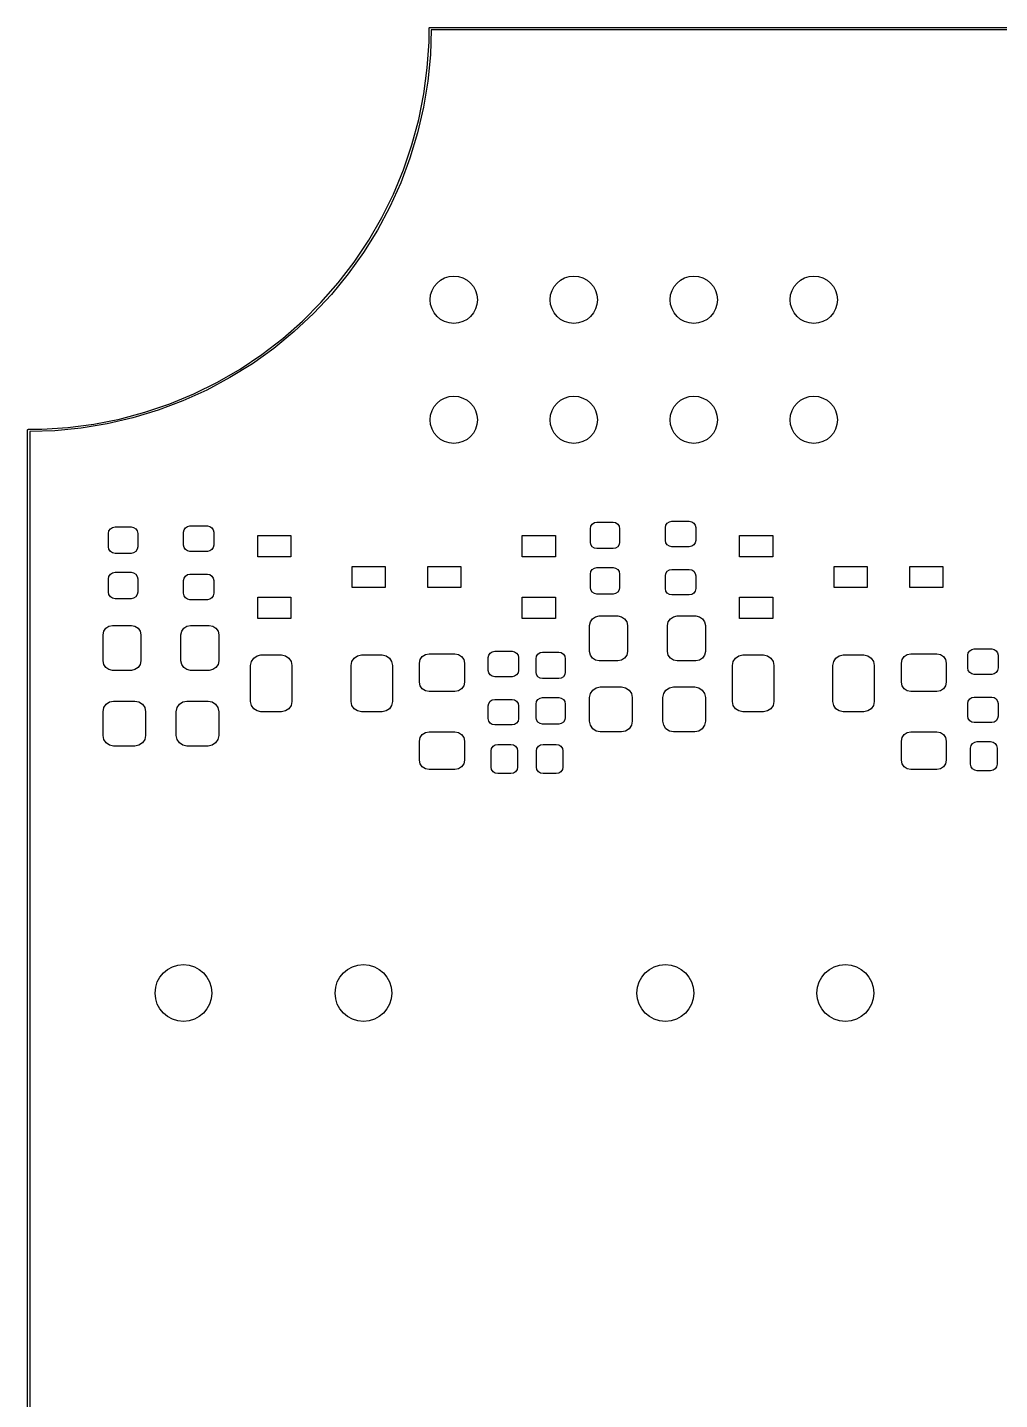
# Model space of a CAD drawing. Extents: x 89 to 178, y -115 to -57.
# Drawn here: x 88.97 to 109.55, y -86 to -56.97 of the extents above; entities that cross this region are included whole.
import ezdxf

# ---------------------------------------------------------------- set-up
doc = ezdxf.new("R2010")
doc.units = 0
doc.layers.add('BLACK', color=7, linetype='CONTINUOUS')

msp = doc.modelspace()

# ---------------------------------------------------------------- linework, layer by layer
at = {"layer": 'BLACK', "linetype": 'CONTINUOUS'}
for p, q in [((97.475, -57), (97.476903, -56.994143)), ((97.475, -57.277443), (97.475, -57)), ((97.476903, -56.990433), (97.478689, -56.988646)), ((97.476903, -56.994143), (97.476903, -56.990433)), ((97.478689, -56.988646), (97.479775, -56.985305)), ((97.479775, -56.985305), (97.488023, -56.979312)), ((97.488023, -56.979312), (97.490433, -56.976903)), ((97.490433, -56.976903), (97.491682, -56.976654)), ((97.491682, -56.976654), (97.492275, -56.976224)), ((97.492275, -56.976224), (97.493847, -56.976224)), ((97.493847, -56.976224), (97.5, -56.975)), ((97.5, -56.975), (169.5, -56.975)), ((97.524182, -57.025), (97.506747, -57.557562)), ((169.47582, -57.025), (97.524182, -57.025)), ((97.438709, -57.83114), (97.475, -57.277443)), ((97.506747, -57.557562), (97.452067, -58.112736)), ((97.366282, -58.381279), (97.438709, -57.83114)), ((97.452067, -58.112736), (97.361195, -58.663145)), ((97.258029, -58.925502), (97.366282, -58.381279)), ((97.361195, -58.663145), (97.234518, -59.206432)), ((97.234518, -59.206432), (97.072579, -59.740271)), ((97.114414, -59.461481), (97.258029, -58.925502)), ((96.936052, -59.986918), (97.114414, -59.461481)), ((97.072579, -59.740271), (96.876073, -60.262376)), ((96.723706, -60.499566), (96.936052, -59.986918)), ((96.876073, -60.262376), (96.64584, -60.770511)), ((96.478287, -60.997227), (96.723706, -60.499566)), ((96.64584, -60.770511), (96.382867, -61.2625)), ((96.200844, -61.477772), (96.478287, -60.997227)), ((95.892566, -61.939143), (96.200844, -61.477772)), ((96.382867, -61.2625), (96.088278, -61.736236)), ((96.088278, -61.736236), (95.763337, -62.189691)), ((95.554773, -62.379363), (95.892566, -61.939143)), ((95.188912, -62.796548), (95.554773, -62.379363)), ((95.763337, -62.189691), (95.409434, -62.620923)), ((95.409434, -62.620923), (95.028085, -63.028085)), ((94.796548, -63.188912), (95.188912, -62.796548)), ((94.379363, -63.554773), (94.796548, -63.188912)), ((95.028085, -63.028085), (94.620923, -63.409434)), ((93.939143, -63.892566), (94.379363, -63.554773)), ((94.620923, -63.409434), (94.189691, -63.763337)), ((94.189691, -63.763337), (93.736236, -64.088278)), ((93.736236, -64.088278), (93.2625, -64.382867)), ((93.477772, -64.200844), (93.939143, -63.892566)), ((93.2625, -64.382867), (92.770511, -64.64584)), ((92.997227, -64.478287), (93.477772, -64.200844)), ((91.986918, -64.936052), (92.499566, -64.723706)), ((92.770511, -64.64584), (92.262376, -64.876073)), ((92.499566, -64.723706), (92.997227, -64.478287)), ((91.461481, -65.114414), (91.986918, -64.936052)), ((92.262376, -64.876073), (91.740271, -65.072579)), ((90.381279, -65.366282), (90.925502, -65.258029)), ((91.206432, -65.234518), (90.663145, -65.361195)), ((90.925502, -65.258029), (91.461481, -65.114414)), ((91.740271, -65.072579), (91.206432, -65.234518)), ((88.975, -65.5), (88.976224, -65.493846)), ((88.975, -106.5), (88.975, -65.5)), ((88.976224, -65.492275), (88.976654, -65.491682)), ((88.976224, -65.493846), (88.976224, -65.492275)), ((88.976654, -65.491682), (88.976903, -65.490433)), ((88.976903, -65.490433), (88.979312, -65.488023)), ((88.979312, -65.488023), (88.985305, -65.479775)), ((88.985305, -65.479775), (88.988646, -65.478689)), ((88.988646, -65.478689), (88.990433, -65.476903)), ((88.990433, -65.476903), (88.994144, -65.476903)), ((88.994144, -65.476903), (89, -65.475)), ((89, -65.475), (89.277443, -65.475)), ((89.557562, -65.506747), (89.025, -65.524181)), ((89.025, -65.524181), (89.025, -106.475818)), ((89.277443, -65.475), (89.83114, -65.438709)), ((90.112736, -65.452067), (89.557562, -65.506747)), ((89.83114, -65.438709), (90.381279, -65.366282)), ((90.663145, -65.361195), (90.112736, -65.452067)), ((90.69, -67.68), (90.700657, -67.626424)), ((90.700657, -67.626424), (90.731005, -67.581005)), ((90.731005, -67.581005), (90.776424, -67.550657)), ((90.776424, -67.550657), (90.83, -67.54)), ((90.83, -67.54), (91.17, -67.54)), ((91.17, -67.54), (91.223576, -67.550657)), ((91.223576, -67.550657), (91.268995, -67.581005)), ((91.268995, -67.581005), (91.299343, -67.626424)), ((91.299343, -67.626424), (91.31, -67.68)), ((92.28, -67.655), (92.290276, -67.603338)), ((92.290276, -67.603338), (92.319541, -67.559541)), ((92.319541, -67.559541), (92.363338, -67.530276)), ((92.363338, -67.530276), (92.415, -67.52)), ((92.415, -67.52), (92.785, -67.52)), ((92.785, -67.52), (92.836662, -67.530276)), ((92.836662, -67.530276), (92.880459, -67.559541)), ((92.880459, -67.559541), (92.909724, -67.603338)), ((92.909724, -67.603338), (92.92, -67.655)), ((100.89, -67.58), (100.900657, -67.526424)), ((100.89, -67.86), (100.89, -67.58)), ((100.900657, -67.526424), (100.931005, -67.481005)), ((100.931005, -67.481005), (100.976424, -67.450657)), ((100.976424, -67.450657), (101.03, -67.44)), ((101.03, -67.44), (101.37, -67.44)), ((101.37, -67.44), (101.423576, -67.450657)), ((101.423576, -67.450657), (101.468995, -67.481005)), ((101.468995, -67.481005), (101.499343, -67.526424)), ((101.499343, -67.526424), (101.51, -67.58)), ((101.51, -67.58), (101.51, -67.86)), ((102.48, -67.555), (102.490276, -67.503338)), ((102.48, -67.825), (102.48, -67.555)), ((102.490276, -67.503338), (102.519541, -67.459541)), ((102.519541, -67.459541), (102.563338, -67.430276)), ((102.563338, -67.430276), (102.615, -67.42)), ((102.615, -67.42), (102.985, -67.42)), ((102.985, -67.42), (103.036662, -67.430276)), ((103.036662, -67.430276), (103.080459, -67.459541)), ((103.080459, -67.459541), (103.109724, -67.503338)), ((103.109724, -67.503338), (103.12, -67.555)), ((103.12, -67.555), (103.12, -67.825)), ((90.69, -67.96), (90.69, -67.68)), ((91.31, -67.68), (91.31, -67.96)), ((92.28, -67.925), (92.28, -67.655)), ((92.92, -67.655), (92.92, -67.925)), ((93.85, -68.175), (93.85, -67.725)), ((93.85, -67.725), (94.55, -67.725)), ((94.55, -67.725), (94.55, -68.175)), ((99.45, -68.175), (99.45, -67.725)), ((99.45, -67.725), (100.15, -67.725)), ((100.15, -67.725), (100.15, -68.175)), ((100.900657, -67.913576), (100.89, -67.86)), ((100.931005, -67.958995), (100.900657, -67.913576)), ((101.499343, -67.913576), (101.468995, -67.958995)), ((101.51, -67.86), (101.499343, -67.913576)), ((102.490276, -67.876662), (102.48, -67.825)), ((102.519541, -67.920459), (102.490276, -67.876662)), ((103.109724, -67.876662), (103.080459, -67.920459)), ((103.12, -67.825), (103.109724, -67.876662)), ((104.05, -68.175), (104.05, -67.725)), ((104.05, -67.725), (104.75, -67.725)), ((104.75, -67.725), (104.75, -68.175)), ((90.700657, -68.013576), (90.69, -67.96)), ((90.731005, -68.058995), (90.700657, -68.013576)), ((90.776424, -68.089343), (90.731005, -68.058995)), ((90.83, -68.1), (90.776424, -68.089343)), ((91.17, -68.1), (90.83, -68.1)), ((91.223576, -68.089343), (91.17, -68.1)), ((91.268995, -68.058995), (91.223576, -68.089343)), ((91.299343, -68.013576), (91.268995, -68.058995)), ((91.31, -67.96), (91.299343, -68.013576)), ((92.290276, -67.976662), (92.28, -67.925)), ((92.319541, -68.020459), (92.290276, -67.976662)), ((92.363338, -68.049724), (92.319541, -68.020459)), ((92.415, -68.06), (92.363338, -68.049724)), ((92.785, -68.06), (92.415, -68.06)), ((92.836662, -68.049724), (92.785, -68.06)), ((92.880459, -68.020459), (92.836662, -68.049724)), ((92.909724, -67.976662), (92.880459, -68.020459)), ((92.92, -67.925), (92.909724, -67.976662)), ((94.55, -68.175), (93.85, -68.175)), ((100.15, -68.175), (99.45, -68.175)), ((100.976424, -67.989343), (100.931005, -67.958995)), ((101.03, -68), (100.976424, -67.989343)), ((101.37, -68), (101.03, -68)), ((101.423576, -67.989343), (101.37, -68)), ((101.468995, -67.958995), (101.423576, -67.989343)), ((102.563338, -67.949724), (102.519541, -67.920459)), ((102.615, -67.96), (102.563338, -67.949724)), ((102.985, -67.96), (102.615, -67.96)), ((103.036662, -67.949724), (102.985, -67.96)), ((103.080459, -67.920459), (103.036662, -67.949724)), ((104.75, -68.175), (104.05, -68.175)), ((95.85, -68.825), (95.85, -68.375)), ((95.85, -68.375), (96.55, -68.375)), ((96.55, -68.375), (96.55, -68.825)), ((97.45, -68.825), (97.45, -68.375)), ((97.45, -68.375), (98.15, -68.375)), ((98.15, -68.375), (98.15, -68.825)), ((100.89, -68.54), (100.900657, -68.486424)), ((100.900657, -68.486424), (100.931005, -68.441005)), ((100.931005, -68.441005), (100.976424, -68.410657)), ((100.976424, -68.410657), (101.03, -68.4)), ((101.03, -68.4), (101.37, -68.4)), ((101.37, -68.4), (101.423576, -68.410657)), ((101.423576, -68.410657), (101.468995, -68.441005)), ((101.468995, -68.441005), (101.499343, -68.486424)), ((101.499343, -68.486424), (101.51, -68.54)), ((102.490276, -68.523338), (102.519541, -68.479541)), ((102.519541, -68.479541), (102.563338, -68.450276)), ((102.563338, -68.450276), (102.615, -68.44)), ((102.615, -68.44), (102.985, -68.44)), ((102.985, -68.44), (103.036662, -68.450276)), ((103.036662, -68.450276), (103.080459, -68.479541)), ((103.080459, -68.479541), (103.109724, -68.523338)), ((106.05, -68.825), (106.05, -68.375)), ((106.05, -68.375), (106.75, -68.375)), ((106.75, -68.375), (106.75, -68.825)), ((107.65, -68.825), (107.65, -68.375)), ((107.65, -68.375), (108.35, -68.375)), ((108.35, -68.375), (108.35, -68.825)), ((90.69, -68.64), (90.700657, -68.586424)), ((90.69, -68.92), (90.69, -68.64)), ((90.700657, -68.586424), (90.731005, -68.541005)), ((90.731005, -68.541005), (90.776424, -68.510657)), ((90.776424, -68.510657), (90.83, -68.5)), ((90.83, -68.5), (91.17, -68.5)), ((91.17, -68.5), (91.223576, -68.510657)), ((91.223576, -68.510657), (91.268995, -68.541005)), ((91.268995, -68.541005), (91.299343, -68.586424)), ((91.299343, -68.586424), (91.31, -68.64)), ((91.31, -68.64), (91.31, -68.92)), ((92.28, -68.675), (92.290276, -68.623338)), ((92.28, -68.945), (92.28, -68.675)), ((92.290276, -68.623338), (92.319541, -68.579541)), ((92.319541, -68.579541), (92.363338, -68.550276)), ((92.363338, -68.550276), (92.415, -68.54)), ((92.415, -68.54), (92.785, -68.54)), ((92.785, -68.54), (92.836662, -68.550276)), ((92.836662, -68.550276), (92.880459, -68.579541)), ((92.880459, -68.579541), (92.909724, -68.623338)), ((92.909724, -68.623338), (92.92, -68.675)), ((92.92, -68.675), (92.92, -68.945)), ((100.89, -68.82), (100.89, -68.54)), ((101.51, -68.54), (101.51, -68.82)), ((102.48, -68.575), (102.490276, -68.523338)), ((102.48, -68.845), (102.48, -68.575)), ((103.109724, -68.523338), (103.12, -68.575)), ((103.12, -68.575), (103.12, -68.845)), ((90.700657, -68.973576), (90.69, -68.92)), ((90.731005, -69.018995), (90.700657, -68.973576)), ((90.776424, -69.049343), (90.731005, -69.018995)), ((90.83, -69.06), (90.776424, -69.049343)), ((91.17, -69.06), (90.83, -69.06)), ((91.223576, -69.049343), (91.17, -69.06)), ((91.268995, -69.018995), (91.223576, -69.049343)), ((91.299343, -68.973576), (91.268995, -69.018995)), ((91.31, -68.92), (91.299343, -68.973576)), ((92.290276, -68.996662), (92.28, -68.945)), ((92.319541, -69.040459), (92.290276, -68.996662)), ((92.363338, -69.069724), (92.319541, -69.040459)), ((92.415, -69.08), (92.363338, -69.069724)), ((92.836662, -69.069724), (92.785, -69.08)), ((92.880459, -69.040459), (92.836662, -69.069724)), ((92.909724, -68.996662), (92.880459, -69.040459)), ((92.92, -68.945), (92.909724, -68.996662)), ((93.85, -69.475), (93.85, -69.025)), ((93.85, -69.025), (94.55, -69.025)), ((94.55, -69.025), (94.55, -69.475)), ((96.55, -68.825), (95.85, -68.825)), ((98.15, -68.825), (97.45, -68.825)), ((99.45, -69.475), (99.45, -69.025)), ((99.45, -69.025), (100.15, -69.025)), ((100.15, -69.025), (100.15, -69.475)), ((100.900657, -68.873576), (100.89, -68.82)), ((100.931005, -68.918995), (100.900657, -68.873576)), ((100.976424, -68.949343), (100.931005, -68.918995)), ((101.03, -68.96), (100.976424, -68.949343)), ((101.37, -68.96), (101.03, -68.96)), ((101.423576, -68.949343), (101.37, -68.96)), ((101.468995, -68.918995), (101.423576, -68.949343)), ((101.499343, -68.873576), (101.468995, -68.918995)), ((101.51, -68.82), (101.499343, -68.873576)), ((102.490276, -68.896662), (102.48, -68.845)), ((102.519541, -68.940459), (102.490276, -68.896662)), ((102.563338, -68.969724), (102.519541, -68.940459)), ((102.615, -68.98), (102.563338, -68.969724)), ((102.985, -68.98), (102.615, -68.98)), ((103.036662, -68.969724), (102.985, -68.98)), ((103.080459, -68.940459), (103.036662, -68.969724)), ((103.109724, -68.896662), (103.080459, -68.940459)), ((103.12, -68.845), (103.109724, -68.896662)), ((104.05, -69.475), (104.05, -69.025)), ((104.05, -69.025), (104.75, -69.025)), ((104.75, -69.025), (104.75, -69.475)), ((106.75, -68.825), (106.05, -68.825)), ((108.35, -68.825), (107.65, -68.825)), ((92.785, -69.08), (92.415, -69.08)), ((90.633579, -69.683579), (90.698463, -69.640224)), ((90.698463, -69.640224), (90.775, -69.625)), ((90.775, -69.625), (91.175, -69.625)), ((91.175, -69.625), (91.251537, -69.640224)), ((91.251537, -69.640224), (91.316421, -69.683579)), ((92.283579, -69.683579), (92.348463, -69.640224)), ((92.348463, -69.640224), (92.425, -69.625)), ((92.425, -69.625), (92.825, -69.625)), ((92.825, -69.625), (92.901537, -69.640224)), ((92.901537, -69.640224), (92.966421, -69.683579)), ((94.55, -69.475), (93.85, -69.475)), ((100.15, -69.475), (99.45, -69.475)), ((100.875, -69.625), (100.890224, -69.548463)), ((100.875, -70.175), (100.875, -69.625)), ((100.890224, -69.548463), (100.933579, -69.483579)), ((100.933579, -69.483579), (100.998463, -69.440224)), ((100.998463, -69.440224), (101.075, -69.425)), ((101.075, -69.425), (101.475, -69.425)), ((101.475, -69.425), (101.551537, -69.440224)), ((101.551537, -69.440224), (101.616421, -69.483579)), ((101.616421, -69.483579), (101.659776, -69.548463)), ((101.659776, -69.548463), (101.675, -69.625)), ((101.675, -69.625), (101.675, -70.175)), ((102.525, -69.625), (102.540224, -69.548463)), ((102.525, -70.175), (102.525, -69.625)), ((102.540224, -69.548463), (102.583579, -69.483579)), ((102.583579, -69.483579), (102.648463, -69.440224)), ((102.648463, -69.440224), (102.725, -69.425)), ((102.725, -69.425), (103.125, -69.425)), ((103.125, -69.425), (103.201537, -69.440224)), ((103.201537, -69.440224), (103.266421, -69.483579)), ((103.266421, -69.483579), (103.309776, -69.548463)), ((103.309776, -69.548463), (103.325, -69.625)), ((103.325, -69.625), (103.325, -70.175)), ((104.75, -69.475), (104.05, -69.475)), ((90.575, -69.825), (90.590224, -69.748463)), ((90.575, -70.375), (90.575, -69.825)), ((90.590224, -69.748463), (90.633579, -69.683579)), ((91.316421, -69.683579), (91.359776, -69.748463)), ((91.359776, -69.748463), (91.375, -69.825)), ((91.375, -69.825), (91.375, -70.375)), ((92.225, -69.825), (92.240224, -69.748463)), ((92.225, -70.375), (92.225, -69.825)), ((92.240224, -69.748463), (92.283579, -69.683579)), ((92.966421, -69.683579), (93.009776, -69.748463)), ((93.009776, -69.748463), (93.025, -69.825)), ((93.025, -69.825), (93.025, -70.375)), ((97.333579, -70.283579), (97.398463, -70.240224)), ((97.398463, -70.240224), (97.475, -70.225)), ((97.475, -70.225), (98.025, -70.225)), ((98.025, -70.225), (98.101537, -70.240224)), ((98.101537, -70.240224), (98.166421, -70.283579)), ((98.740276, -70.253338), (98.769541, -70.209541)), ((98.769541, -70.209541), (98.813338, -70.180276)), ((98.813338, -70.180276), (98.865, -70.17)), ((98.865, -70.17), (99.235, -70.17)), ((99.235, -70.17), (99.286662, -70.180276)), ((99.286662, -70.180276), (99.330459, -70.209541)), ((99.330459, -70.209541), (99.359724, -70.253338)), ((99.750657, -70.276424), (99.781005, -70.231005)), ((99.781005, -70.231005), (99.826424, -70.200657)), ((99.826424, -70.200657), (99.88, -70.19)), ((99.88, -70.19), (100.22, -70.19)), ((100.22, -70.19), (100.273576, -70.200657)), ((100.273576, -70.200657), (100.318995, -70.231005)), ((100.318995, -70.231005), (100.349343, -70.276424)), ((100.890224, -70.251537), (100.875, -70.175)), ((101.675, -70.175), (101.659776, -70.251537)), ((102.540224, -70.251537), (102.525, -70.175)), ((103.325, -70.175), (103.309776, -70.251537)), ((107.533579, -70.283579), (107.598463, -70.240224)), ((107.598463, -70.240224), (107.675, -70.225)), ((107.675, -70.225), (108.225, -70.225)), ((108.225, -70.225), (108.301537, -70.240224)), ((108.301537, -70.240224), (108.366421, -70.283579)), ((108.88, -70.255), (108.890276, -70.203338)), ((108.890276, -70.203338), (108.919541, -70.159541)), ((108.919541, -70.159541), (108.963338, -70.130276)), ((108.963338, -70.130276), (109.015, -70.12)), ((109.015, -70.12), (109.385, -70.12)), ((109.385, -70.12), (109.436662, -70.130276)), ((109.436662, -70.130276), (109.480459, -70.159541)), ((109.480459, -70.159541), (109.509724, -70.203338)), ((109.509724, -70.203338), (109.52, -70.255)), ((90.590224, -70.451537), (90.575, -70.375)), ((90.633579, -70.516421), (90.590224, -70.451537)), ((90.698463, -70.559776), (90.633579, -70.516421)), ((91.316421, -70.516421), (91.251537, -70.559776)), ((91.359776, -70.451537), (91.316421, -70.516421)), ((91.375, -70.375), (91.359776, -70.451537)), ((92.240224, -70.451537), (92.225, -70.375)), ((92.283579, -70.516421), (92.240224, -70.451537)), ((92.348463, -70.559776), (92.283579, -70.516421)), ((92.966421, -70.516421), (92.901537, -70.559776)), ((93.009776, -70.451537), (92.966421, -70.516421)), ((93.025, -70.375), (93.009776, -70.451537)), ((93.7, -70.46875), (93.716651, -70.385038)), ((93.7, -71.23125), (93.7, -70.46875)), ((93.716651, -70.385038), (93.76407, -70.31407)), ((93.76407, -70.31407), (93.835038, -70.266651)), ((93.835038, -70.266651), (93.91875, -70.25)), ((93.91875, -70.25), (94.35625, -70.25)), ((94.35625, -70.25), (94.439962, -70.266651)), ((94.439962, -70.266651), (94.51093, -70.31407)), ((94.51093, -70.31407), (94.558349, -70.385038)), ((94.558349, -70.385038), (94.575, -70.46875)), ((94.575, -70.46875), (94.575, -71.23125)), ((95.825, -70.46875), (95.841651, -70.385038)), ((95.825, -71.23125), (95.825, -70.46875)), ((95.841651, -70.385038), (95.88907, -70.31407)), ((95.88907, -70.31407), (95.960038, -70.266651)), ((95.960038, -70.266651), (96.04375, -70.25)), ((96.04375, -70.25), (96.48125, -70.25)), ((96.48125, -70.25), (96.564962, -70.266651)), ((96.564962, -70.266651), (96.63593, -70.31407)), ((96.63593, -70.31407), (96.683349, -70.385038)), ((96.683349, -70.385038), (96.7, -70.46875)), ((96.7, -70.46875), (96.7, -71.23125)), ((97.275, -70.425), (97.290224, -70.348463)), ((97.275, -70.825), (97.275, -70.425)), ((97.290224, -70.348463), (97.333579, -70.283579)), ((98.166421, -70.283579), (98.209776, -70.348463)), ((98.209776, -70.348463), (98.225, -70.425)), ((98.225, -70.425), (98.225, -70.825)), ((98.73, -70.305), (98.740276, -70.253338)), ((98.73, -70.575), (98.73, -70.305)), ((99.359724, -70.253338), (99.37, -70.305)), ((99.37, -70.305), (99.37, -70.575)), ((99.74, -70.33), (99.750657, -70.276424)), ((99.74, -70.61), (99.74, -70.33)), ((100.349343, -70.276424), (100.36, -70.33)), ((100.36, -70.33), (100.36, -70.61)), ((100.933579, -70.316421), (100.890224, -70.251537)), ((100.998463, -70.359776), (100.933579, -70.316421)), ((101.075, -70.375), (100.998463, -70.359776)), ((101.475, -70.375), (101.075, -70.375)), ((101.551537, -70.359776), (101.475, -70.375)), ((101.616421, -70.316421), (101.551537, -70.359776)), ((101.659776, -70.251537), (101.616421, -70.316421)), ((102.583579, -70.316421), (102.540224, -70.251537)), ((102.648463, -70.359776), (102.583579, -70.316421)), ((102.725, -70.375), (102.648463, -70.359776)), ((103.125, -70.375), (102.725, -70.375)), ((103.201537, -70.359776), (103.125, -70.375)), ((103.266421, -70.316421), (103.201537, -70.359776)), ((103.309776, -70.251537), (103.266421, -70.316421)), ((103.9, -70.46875), (103.916651, -70.385038)), ((103.9, -71.23125), (103.9, -70.46875)), ((103.916651, -70.385038), (103.96407, -70.31407)), ((103.96407, -70.31407), (104.035038, -70.266651)), ((104.035038, -70.266651), (104.11875, -70.25)), ((104.11875, -70.25), (104.55625, -70.25)), ((104.55625, -70.25), (104.639962, -70.266651)), ((104.639962, -70.266651), (104.71093, -70.31407)), ((104.71093, -70.31407), (104.758349, -70.385038)), ((104.758349, -70.385038), (104.775, -70.46875)), ((104.775, -70.46875), (104.775, -71.23125)), ((106.025, -70.46875), (106.041651, -70.385038)), ((106.025, -71.23125), (106.025, -70.46875)), ((106.041651, -70.385038), (106.08907, -70.31407)), ((106.08907, -70.31407), (106.160038, -70.266651)), ((106.160038, -70.266651), (106.24375, -70.25)), ((106.24375, -70.25), (106.68125, -70.25)), ((106.68125, -70.25), (106.764962, -70.266651)), ((106.764962, -70.266651), (106.83593, -70.31407)), ((106.83593, -70.31407), (106.883349, -70.385038)), ((106.883349, -70.385038), (106.9, -70.46875)), ((106.9, -70.46875), (106.9, -71.23125)), ((107.475, -70.425), (107.490224, -70.348463)), ((107.475, -70.825), (107.475, -70.425)), ((107.490224, -70.348463), (107.533579, -70.283579)), ((108.366421, -70.283579), (108.409776, -70.348463)), ((108.409776, -70.348463), (108.425, -70.425)), ((108.425, -70.425), (108.425, -70.825)), ((108.88, -70.525), (108.88, -70.255)), ((108.890276, -70.576662), (108.88, -70.525)), ((109.52, -70.525), (109.509724, -70.576662)), ((109.52, -70.255), (109.52, -70.525)), ((90.775, -70.575), (90.698463, -70.559776)), ((91.175, -70.575), (90.775, -70.575)), ((91.251537, -70.559776), (91.175, -70.575)), ((92.425, -70.575), (92.348463, -70.559776)), ((92.825, -70.575), (92.425, -70.575)), ((92.901537, -70.559776), (92.825, -70.575)), ((98.740276, -70.626662), (98.73, -70.575)), ((98.769541, -70.670459), (98.740276, -70.626662)), ((98.813338, -70.699724), (98.769541, -70.670459)), ((98.865, -70.71), (98.813338, -70.699724)), ((99.235, -70.71), (98.865, -70.71)), ((99.286662, -70.699724), (99.235, -70.71)), ((99.330459, -70.670459), (99.286662, -70.699724)), ((99.359724, -70.626662), (99.330459, -70.670459)), ((99.37, -70.575), (99.359724, -70.626662)), ((99.750657, -70.663576), (99.74, -70.61)), ((99.781005, -70.708995), (99.750657, -70.663576)), ((99.826424, -70.739343), (99.781005, -70.708995)), ((99.88, -70.75), (99.826424, -70.739343)), ((100.22, -70.75), (99.88, -70.75)), ((100.273576, -70.739343), (100.22, -70.75)), ((100.318995, -70.708995), (100.273576, -70.739343)), ((100.349343, -70.663576), (100.318995, -70.708995)), ((100.36, -70.61), (100.349343, -70.663576)), ((108.919541, -70.620459), (108.890276, -70.576662)), ((108.963338, -70.649724), (108.919541, -70.620459)), ((109.015, -70.66), (108.963338, -70.649724)), ((109.385, -70.66), (109.015, -70.66)), ((109.436662, -70.649724), (109.385, -70.66)), ((109.480459, -70.620459), (109.436662, -70.649724)), ((109.509724, -70.576662), (109.480459, -70.620459)), ((97.290224, -70.901537), (97.275, -70.825)), ((97.333579, -70.966421), (97.290224, -70.901537)), ((97.398463, -71.009776), (97.333579, -70.966421)), ((97.475, -71.025), (97.398463, -71.009776)), ((98.025, -71.025), (97.475, -71.025)), ((98.101537, -71.009776), (98.025, -71.025)), ((98.166421, -70.966421), (98.101537, -71.009776)), ((98.209776, -70.901537), (98.166421, -70.966421)), ((98.225, -70.825), (98.209776, -70.901537)), ((100.875, -71.15), (100.892127, -71.063896)), ((100.892127, -71.063896), (100.940901, -70.990901)), ((100.940901, -70.990901), (101.013896, -70.942127)), ((101.013896, -70.942127), (101.1, -70.925)), ((101.1, -70.925), (101.55, -70.925)), ((101.55, -70.925), (101.636104, -70.942127)), ((101.636104, -70.942127), (101.709099, -70.990901)), ((101.709099, -70.990901), (101.757873, -71.063896)), ((101.757873, -71.063896), (101.775, -71.15)), ((102.425, -71.15), (102.442127, -71.063896)), ((102.442127, -71.063896), (102.490901, -70.990901)), ((102.490901, -70.990901), (102.563896, -70.942127)), ((102.563896, -70.942127), (102.65, -70.925)), ((102.65, -70.925), (103.1, -70.925)), ((103.1, -70.925), (103.186104, -70.942127)), ((103.186104, -70.942127), (103.259099, -70.990901)), ((103.259099, -70.990901), (103.307873, -71.063896)), ((103.307873, -71.063896), (103.325, -71.15)), ((107.490224, -70.901537), (107.475, -70.825)), ((107.533579, -70.966421), (107.490224, -70.901537)), ((107.598463, -71.009776), (107.533579, -70.966421)), ((107.675, -71.025), (107.598463, -71.009776)), ((108.225, -71.025), (107.675, -71.025)), ((108.301537, -71.009776), (108.225, -71.025)), ((108.366421, -70.966421), (108.301537, -71.009776)), ((108.409776, -70.901537), (108.366421, -70.966421)), ((108.425, -70.825), (108.409776, -70.901537)), ((90.575, -71.45), (90.592127, -71.363896)), ((90.592127, -71.363896), (90.640901, -71.290901)), ((90.640901, -71.290901), (90.713896, -71.242127)), ((90.713896, -71.242127), (90.8, -71.225)), ((90.8, -71.225), (91.25, -71.225)), ((91.25, -71.225), (91.336104, -71.242127)), ((91.336104, -71.242127), (91.409099, -71.290901)), ((91.409099, -71.290901), (91.457873, -71.363896)), ((91.457873, -71.363896), (91.475, -71.45)), ((92.125, -71.45), (92.142127, -71.363896)), ((92.142127, -71.363896), (92.190901, -71.290901)), ((92.190901, -71.290901), (92.263896, -71.242127)), ((92.263896, -71.242127), (92.35, -71.225)), ((92.35, -71.225), (92.8, -71.225)), ((92.8, -71.225), (92.886104, -71.242127)), ((92.886104, -71.242127), (92.959099, -71.290901)), ((92.959099, -71.290901), (93.007873, -71.363896)), ((93.007873, -71.363896), (93.025, -71.45)), ((93.716651, -71.314962), (93.7, -71.23125)), ((93.76407, -71.38593), (93.716651, -71.314962)), ((93.835038, -71.433349), (93.76407, -71.38593)), ((94.51093, -71.38593), (94.439962, -71.433349)), ((94.558349, -71.314962), (94.51093, -71.38593)), ((94.575, -71.23125), (94.558349, -71.314962)), ((95.841651, -71.314962), (95.825, -71.23125)), ((95.88907, -71.38593), (95.841651, -71.314962)), ((95.960038, -71.433349), (95.88907, -71.38593)), ((96.63593, -71.38593), (96.564962, -71.433349)), ((96.683349, -71.314962), (96.63593, -71.38593)), ((96.7, -71.23125), (96.683349, -71.314962)), ((98.73, -71.325), (98.740276, -71.273338)), ((98.73, -71.595), (98.73, -71.325)), ((98.740276, -71.273338), (98.769541, -71.229541)), ((98.769541, -71.229541), (98.813338, -71.200276)), ((98.813338, -71.200276), (98.865, -71.19)), ((98.865, -71.19), (99.235, -71.19)), ((99.235, -71.19), (99.286662, -71.200276)), ((99.286662, -71.200276), (99.330459, -71.229541)), ((99.330459, -71.229541), (99.359724, -71.273338)), ((99.359724, -71.273338), (99.37, -71.325)), ((99.37, -71.325), (99.37, -71.595)), ((99.74, -71.29), (99.750657, -71.236424)), ((99.74, -71.57), (99.74, -71.29)), ((99.750657, -71.236424), (99.781005, -71.191005)), ((99.781005, -71.191005), (99.826424, -71.160657)), ((99.826424, -71.160657), (99.88, -71.15)), ((99.88, -71.15), (100.22, -71.15)), ((100.22, -71.15), (100.273576, -71.160657)), ((100.273576, -71.160657), (100.318995, -71.191005)), ((100.318995, -71.191005), (100.349343, -71.236424)), ((100.349343, -71.236424), (100.36, -71.29)), ((100.36, -71.29), (100.36, -71.57)), ((100.875, -71.65), (100.875, -71.15)), ((101.775, -71.15), (101.775, -71.65)), ((102.425, -71.65), (102.425, -71.15)), ((103.325, -71.15), (103.325, -71.65)), ((103.916651, -71.314962), (103.9, -71.23125)), ((103.96407, -71.38593), (103.916651, -71.314962)), ((104.035038, -71.433349), (103.96407, -71.38593)), ((104.71093, -71.38593), (104.639962, -71.433349)), ((104.758349, -71.314962), (104.71093, -71.38593)), ((104.775, -71.23125), (104.758349, -71.314962)), ((106.041651, -71.314962), (106.025, -71.23125)), ((106.08907, -71.38593), (106.041651, -71.314962)), ((106.160038, -71.433349), (106.08907, -71.38593)), ((106.83593, -71.38593), (106.764962, -71.433349)), ((106.883349, -71.314962), (106.83593, -71.38593)), ((106.9, -71.23125), (106.883349, -71.314962)), ((108.88, -71.275), (108.890276, -71.223338)), ((108.88, -71.545), (108.88, -71.275)), ((108.890276, -71.223338), (108.919541, -71.179541)), ((108.919541, -71.179541), (108.963338, -71.150276)), ((108.963338, -71.150276), (109.015, -71.14)), ((109.015, -71.14), (109.385, -71.14)), ((109.385, -71.14), (109.436662, -71.150276)), ((109.436662, -71.150276), (109.480459, -71.179541)), ((109.480459, -71.179541), (109.509724, -71.223338)), ((109.509724, -71.223338), (109.52, -71.275)), ((109.52, -71.275), (109.52, -71.545)), ((90.575, -71.95), (90.575, -71.45)), ((91.475, -71.45), (91.475, -71.95)), ((92.125, -71.95), (92.125, -71.45)), ((93.025, -71.45), (93.025, -71.95)), ((93.91875, -71.45), (93.835038, -71.433349)), ((94.35625, -71.45), (93.91875, -71.45)), ((94.439962, -71.433349), (94.35625, -71.45)), ((96.04375, -71.45), (95.960038, -71.433349)), ((96.48125, -71.45), (96.04375, -71.45)), ((96.564962, -71.433349), (96.48125, -71.45)), ((98.740276, -71.646662), (98.73, -71.595)), ((98.769541, -71.690459), (98.740276, -71.646662)), ((98.813338, -71.719724), (98.769541, -71.690459)), ((99.330459, -71.690459), (99.286662, -71.719724)), ((99.359724, -71.646662), (99.330459, -71.690459)), ((99.37, -71.595), (99.359724, -71.646662)), ((99.750657, -71.623576), (99.74, -71.57)), ((99.781005, -71.668995), (99.750657, -71.623576)), ((99.826424, -71.699343), (99.781005, -71.668995)), ((100.318995, -71.668995), (100.273576, -71.699343)), ((100.349343, -71.623576), (100.318995, -71.668995)), ((100.36, -71.57), (100.349343, -71.623576)), ((100.892127, -71.736104), (100.875, -71.65)), ((101.775, -71.65), (101.757873, -71.736104)), ((102.442127, -71.736104), (102.425, -71.65)), ((103.325, -71.65), (103.307873, -71.736104)), ((104.11875, -71.45), (104.035038, -71.433349)), ((104.55625, -71.45), (104.11875, -71.45)), ((104.639962, -71.433349), (104.55625, -71.45)), ((106.24375, -71.45), (106.160038, -71.433349)), ((106.68125, -71.45), (106.24375, -71.45)), ((106.764962, -71.433349), (106.68125, -71.45)), ((108.890276, -71.596662), (108.88, -71.545)), ((108.919541, -71.640459), (108.890276, -71.596662)), ((108.963338, -71.669724), (108.919541, -71.640459)), ((109.015, -71.68), (108.963338, -71.669724)), ((109.385, -71.68), (109.015, -71.68)), ((109.436662, -71.669724), (109.385, -71.68)), ((109.480459, -71.640459), (109.436662, -71.669724)), ((109.509724, -71.596662), (109.480459, -71.640459)), ((109.52, -71.545), (109.509724, -71.596662)), ((90.592127, -72.036104), (90.575, -71.95)), ((91.475, -71.95), (91.457873, -72.036104)), ((92.142127, -72.036104), (92.125, -71.95)), ((93.025, -71.95), (93.007873, -72.036104)), ((97.290224, -71.998463), (97.333579, -71.933579)), ((97.333579, -71.933579), (97.398463, -71.890224)), ((97.398463, -71.890224), (97.475, -71.875)), ((97.475, -71.875), (98.025, -71.875)), ((98.025, -71.875), (98.101537, -71.890224)), ((98.101537, -71.890224), (98.166421, -71.933579)), ((98.166421, -71.933579), (98.209776, -71.998463)), ((98.865, -71.73), (98.813338, -71.719724)), ((99.235, -71.73), (98.865, -71.73)), ((99.286662, -71.719724), (99.235, -71.73)), ((99.88, -71.71), (99.826424, -71.699343)), ((100.22, -71.71), (99.88, -71.71)), ((100.273576, -71.699343), (100.22, -71.71)), ((100.940901, -71.809099), (100.892127, -71.736104)), ((101.013896, -71.857873), (100.940901, -71.809099)), ((101.1, -71.875), (101.013896, -71.857873)), ((101.55, -71.875), (101.1, -71.875)), ((101.636104, -71.857873), (101.55, -71.875)), ((101.709099, -71.809099), (101.636104, -71.857873)), ((101.757873, -71.736104), (101.709099, -71.809099)), ((102.490901, -71.809099), (102.442127, -71.736104)), ((102.563896, -71.857873), (102.490901, -71.809099)), ((102.65, -71.875), (102.563896, -71.857873)), ((103.1, -71.875), (102.65, -71.875)), ((103.186104, -71.857873), (103.1, -71.875)), ((103.259099, -71.809099), (103.186104, -71.857873)), ((103.307873, -71.736104), (103.259099, -71.809099)), ((107.490224, -71.998463), (107.533579, -71.933579)), ((107.533579, -71.933579), (107.598463, -71.890224)), ((107.598463, -71.890224), (107.675, -71.875)), ((107.675, -71.875), (108.225, -71.875)), ((108.225, -71.875), (108.301537, -71.890224)), ((108.301537, -71.890224), (108.366421, -71.933579)), ((108.366421, -71.933579), (108.409776, -71.998463)), ((90.640901, -72.109099), (90.592127, -72.036104)), ((90.713896, -72.157873), (90.640901, -72.109099)), ((90.8, -72.175), (90.713896, -72.157873)), ((91.25, -72.175), (90.8, -72.175)), ((91.336104, -72.157873), (91.25, -72.175)), ((91.409099, -72.109099), (91.336104, -72.157873)), ((91.457873, -72.036104), (91.409099, -72.109099)), ((92.190901, -72.109099), (92.142127, -72.036104)), ((92.263896, -72.157873), (92.190901, -72.109099)), ((92.35, -72.175), (92.263896, -72.157873)), ((92.8, -72.175), (92.35, -72.175)), ((92.886104, -72.157873), (92.8, -72.175)), ((92.959099, -72.109099), (92.886104, -72.157873)), ((93.007873, -72.036104), (92.959099, -72.109099)), ((97.275, -72.075), (97.290224, -71.998463)), ((97.275, -72.475), (97.275, -72.075)), ((98.209776, -71.998463), (98.225, -72.075)), ((98.225, -72.075), (98.225, -72.475)), ((98.79, -72.28), (98.800657, -72.226424)), ((98.800657, -72.226424), (98.831005, -72.181005)), ((98.831005, -72.181005), (98.876424, -72.150657)), ((98.876424, -72.150657), (98.93, -72.14)), ((98.93, -72.14), (99.21, -72.14)), ((99.21, -72.14), (99.263576, -72.150657)), ((99.263576, -72.150657), (99.308995, -72.181005)), ((99.308995, -72.181005), (99.339343, -72.226424)), ((99.339343, -72.226424), (99.35, -72.28)), ((99.75, -72.28), (99.760657, -72.226424)), ((99.760657, -72.226424), (99.791005, -72.181005)), ((99.791005, -72.181005), (99.836424, -72.150657)), ((99.836424, -72.150657), (99.89, -72.14)), ((99.89, -72.14), (100.17, -72.14)), ((100.17, -72.14), (100.223576, -72.150657)), ((100.223576, -72.150657), (100.268995, -72.181005)), ((100.268995, -72.181005), (100.299343, -72.226424)), ((100.299343, -72.226424), (100.31, -72.28)), ((107.475, -72.075), (107.490224, -71.998463)), ((107.475, -72.475), (107.475, -72.075)), ((108.409776, -71.998463), (108.425, -72.075)), ((108.425, -72.075), (108.425, -72.475)), ((108.94, -72.22), (108.950657, -72.166424)), ((108.94, -72.56), (108.94, -72.22)), ((108.950657, -72.166424), (108.981005, -72.121005)), ((108.981005, -72.121005), (109.026424, -72.090657)), ((109.026424, -72.090657), (109.08, -72.08)), ((109.08, -72.08), (109.36, -72.08)), ((109.36, -72.08), (109.413576, -72.090657)), ((109.413576, -72.090657), (109.458995, -72.121005)), ((109.458995, -72.121005), (109.489343, -72.166424)), ((109.489343, -72.166424), (109.5, -72.22)), ((109.5, -72.22), (109.5, -72.56)), ((97.290224, -72.551537), (97.275, -72.475)), ((97.333579, -72.616421), (97.290224, -72.551537)), ((98.209776, -72.551537), (98.166421, -72.616421)), ((98.225, -72.475), (98.209776, -72.551537)), ((98.79, -72.62), (98.79, -72.28)), ((99.35, -72.28), (99.35, -72.62)), ((99.75, -72.62), (99.75, -72.28)), ((100.31, -72.28), (100.31, -72.62)), ((107.490224, -72.551537), (107.475, -72.475)), ((107.533579, -72.616421), (107.490224, -72.551537)), ((108.409776, -72.551537), (108.366421, -72.616421)), ((108.425, -72.475), (108.409776, -72.551537)), ((108.950657, -72.613576), (108.94, -72.56)), ((109.5, -72.56), (109.489343, -72.613576)), ((97.398463, -72.659776), (97.333579, -72.616421)), ((97.475, -72.675), (97.398463, -72.659776)), ((98.025, -72.675), (97.475, -72.675)), ((98.101537, -72.659776), (98.025, -72.675)), ((98.166421, -72.616421), (98.101537, -72.659776)), ((98.800657, -72.673576), (98.79, -72.62)), ((98.831005, -72.718995), (98.800657, -72.673576)), ((98.876424, -72.749343), (98.831005, -72.718995)), ((98.93, -72.76), (98.876424, -72.749343)), ((99.21, -72.76), (98.93, -72.76)), ((99.263576, -72.749343), (99.21, -72.76)), ((99.308995, -72.718995), (99.263576, -72.749343)), ((99.339343, -72.673576), (99.308995, -72.718995)), ((99.35, -72.62), (99.339343, -72.673576)), ((99.760657, -72.673576), (99.75, -72.62)), ((99.791005, -72.718995), (99.760657, -72.673576)), ((99.836424, -72.749343), (99.791005, -72.718995)), ((99.89, -72.76), (99.836424, -72.749343)), ((100.17, -72.76), (99.89, -72.76)), ((100.223576, -72.749343), (100.17, -72.76)), ((100.268995, -72.718995), (100.223576, -72.749343)), ((100.299343, -72.673576), (100.268995, -72.718995)), ((100.31, -72.62), (100.299343, -72.673576)), ((107.598463, -72.659776), (107.533579, -72.616421)), ((107.675, -72.675), (107.598463, -72.659776)), ((108.225, -72.675), (107.675, -72.675)), ((108.301537, -72.659776), (108.225, -72.675)), ((108.366421, -72.616421), (108.301537, -72.659776)), ((108.981005, -72.658995), (108.950657, -72.613576)), ((109.026424, -72.689343), (108.981005, -72.658995)), ((109.08, -72.7), (109.026424, -72.689343)), ((109.36, -72.7), (109.08, -72.7)), ((109.413576, -72.689343), (109.36, -72.7)), ((109.458995, -72.658995), (109.413576, -72.689343)), ((109.489343, -72.613576), (109.458995, -72.658995))]:
    msp.add_line(p, q, dxfattribs=at)
at = {"layer": 'BLACK'}
for centre, radius in [((98, -62.735), 0.5), ((98, -62.735), 0.5), ((100.54, -62.735), 0.5), ((100.54, -62.735), 0.5), ((103.08, -62.735), 0.5), ((103.08, -62.735), 0.5), ((105.62, -62.735), 0.5), ((105.62, -62.735), 0.5), ((98, -65.275), 0.5), ((98, -65.275), 0.5), ((100.54, -65.275), 0.5), ((100.54, -65.275), 0.5), ((103.08, -65.275), 0.5), ((103.08, -65.275), 0.5), ((105.62, -65.275), 0.5), ((105.62, -65.275), 0.5), ((92.2775, -77.4), 0.6), ((92.2775, -77.4), 0.6), ((96.0875, -77.4), 0.6), ((96.0875, -77.4), 0.6), ((102.4775, -77.4), 0.6), ((102.4775, -77.4), 0.6), ((106.2875, -77.4), 0.6), ((106.2875, -77.4), 0.6)]:
    msp.add_circle(centre, radius, dxfattribs=at)

doc.saveas('drawing.dxf')
